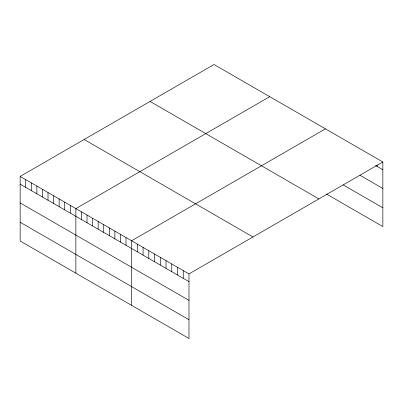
<?xml version="1.0" encoding="UTF-8"?>
<svg xmlns="http://www.w3.org/2000/svg" width="403" height="403" viewBox="0 0 403 403"><rect width="100%" height="100%" fill="white"/><g stroke="black" fill="none" stroke-linecap="round" stroke-linejoin="round"><path stroke-width="0.6" d="M20.15 176.428L188.987 273.909L188.987 338.495L20.15 241.014L20.15 176.428L214.013 64.505L382.85 161.986L382.85 226.572L326.49 194.029M269.728 96.675L75.865 208.598L75.865 273.184M325.443 128.839L131.585 240.767L131.585 305.353M188.987 273.909L382.85 161.986M375.546 165.492L382.85 169.713M359.889 175.219L382.85 188.473M343.19 184.906L382.85 207.807M150.037 101.44L318.874 198.921M84.126 139.493L252.963 236.974M20.15 184.156L188.987 281.637M20.15 202.921L188.987 300.401M20.15 222.255L188.987 319.73M377.107 165.21L377.107 166.399M183.249 270.594L183.249 278.322M177.506 267.28L177.506 275.007M171.769 263.965L171.769 271.693M166.026 260.65L166.026 268.378M160.288 257.336L160.288 265.063M154.545 254.021L154.545 261.749M148.808 250.706L148.808 258.439M143.065 247.392L143.065 255.124M137.322 244.082L137.322 251.81M126.013 237.548L126.013 245.276M120.442 234.334L120.442 242.062M114.87 231.115L114.87 238.843M109.299 227.897L109.299 235.629M103.727 224.683L103.727 232.41M98.156 221.464L98.156 229.191M92.584 218.25L92.584 225.977M87.008 215.031L87.008 222.758M81.436 211.817L81.436 219.544M70.293 205.379L70.293 213.111M64.722 202.165L64.722 209.892M59.15 198.946L59.15 206.674M53.579 195.732L53.579 203.46M48.007 192.513L48.007 200.241M42.436 189.299L42.436 197.027M36.864 186.08L36.864 193.808M31.293 182.861L31.293 190.594M25.721 179.647L25.721 187.375"/></g></svg>
